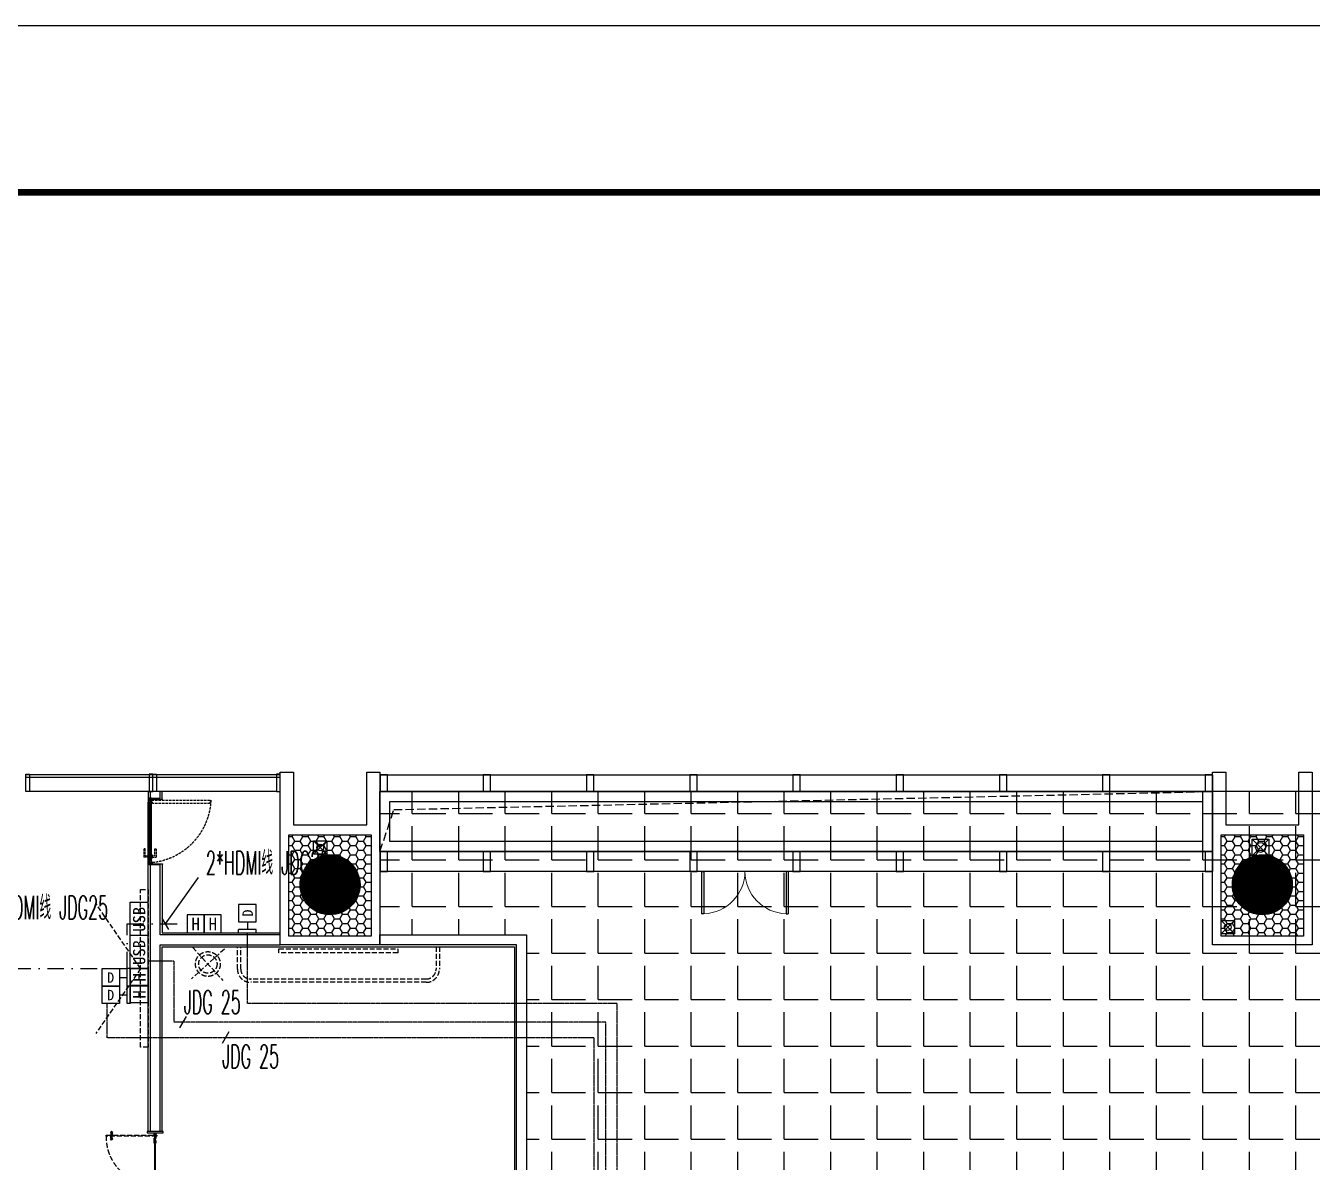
# Model space of a CAD drawing. Extents: x -284868 to 304789, y -137694 to 137894.
# Drawn here: x 265209 to 284529, y 13442 to 30502 of the extents above; entities that cross this region are included whole.
import ezdxf
from ezdxf.enums import TextEntityAlignment as Align

# ---------------------------------------------------------------- set-up
doc = ezdxf.new("R2010")
doc.units = 0
for name, pattern in [('BORDER2', [0.875, 0.25, -0.125, 0.25, -0.125, 0, -0.125]), ('DASH', [0.35, 0.25, -0.1]), ('DASHDOT', [1, 0.5, -0.25, 0, -0.25]), ('DASHED', [0.75, 0.5, -0.25])]:
    doc.linetypes.add(name, pattern=pattern)
doc.layers.get('0').update_dxf_attribs({"linetype": 'CONTINUOUS'})
for name, color, linetype in [('0-墙', 4, 'CONTINUOUS'), ('0-建筑外轮廓', 8, 'CONTINUOUS'), ('0-建筑柱体', 251, 'CONTINUOUS'), ('0-消防栓(给排水)', 9, 'CONTINUOUS'), ('0-窗', 11, 'CONTINUOUS'), ('0-非设计区域', 251, 'CONTINUOUS'), ('EM-SOCKET', 220, 'CONTINUOUS'), ('EM-插座', 240, 'CONTINUOUS'), ('P-完成面', 42, 'CONTINUOUS'), ('P-平面家具', 3, 'CONTINUOUS'), ('P-门扇', 6, 'CONTINUOUS'), ('TEL_TITLE', 7, 'CONTINUOUS'), ('TEXT_照明_回路标注', 41, 'CONTINUOUS'), ('WIRE-网络', 130, 'BORDER2'), ('WIRE-通讯', 4, 'CONTINUOUS')]:
    doc.layers.add(name, color=color, linetype=linetype)
doc.styles.add('20091229Typical Floor GP$0$宋体', font='', dxfattribs={"height": 2.5})
doc.styles.add('HZ_e', font='simplex.shx', dxfattribs={"width": 0.8, "bigfont": 'hztxt.shx'})
doc.styles.add('宋体', font='')
doc.styles.get('20091229Typical Floor GP$0$宋体').set_extended_font_data('SimSun')
doc.styles.get('宋体').set_extended_font_data('SimSun')

# ---------------------------------------------------------------- blocks, each defined once
blk = doc.blocks.new('_YZH')
at = {"const_width": 0.5}
blk.add_lwpolyline([(-0.25, 0, 1), (0.25, 0, 1)], format="xyb", close=True, dxfattribs=at)
at = {"color": 4}
blk.add_circle((0, 0), 0.5, dxfattribs=at)
blk = doc.blocks.new('sgASGHHHH')
at = {"xscale": 900, "yscale": 900, "zscale": 900}
for p in [(-108646, -884824), (-94646, -884824)]:
    blk.add_blockref('_YZH', p, dxfattribs=at)
blk = doc.blocks.new('A$C3B8026B3')
for p, q in [((9985, 54450), (8185, 54450)), ((11895, 54450), (10095, 54450))]:
    blk.add_line(p, q)
for points in [[(8130, 54712), (8185, 54712), (8185, 54450), (8130, 54450)], [(10040, 54712), (9985, 54712), (9985, 54450), (10040, 54450)], [(10040, 54712), (10095, 54712), (10095, 54450), (10040, 54450)], [(11950, 54712), (11895, 54712), (11895, 54450), (11950, 54450)]]:
    blk.add_lwpolyline(points, close=True)
for points in [[(10040, 54700), (8130, 54700)], [(11950, 54700), (10040, 54700)], [(10040, 54662), (8130, 54662)], [(11950, 54662), (10040, 54662)]]:
    blk.add_lwpolyline(points)
blk = doc.blocks.new('A$C770634BF')
at = {"layer": '0-建筑外轮廓'}
h = blk.add_hatch(dxfattribs=at)
h.set_pattern_fill('HONEY', color=251, scale=50)
h.set_pattern_definition([(0, (-82816.545, 746571.914), (119.0625, 68.74075), [79.375, -158.75]), (120, (-82816.545, 746571.914), (-119.062486, 68.7407746), [79.375, -158.75]), (60, (-82816.545, 746571.914), (1.4e-05, 137.4815246), [-158.75, 79.375])])
h.paths.add_polyline_path([(10430, 900), (11670, 900), (11670, -619), (10430, -619)])
h = blk.add_hatch(dxfattribs=at)
h.set_pattern_fill('HONEY', color=251, scale=50)
h.set_pattern_definition([(0, (-68816.545, 746571.914), (119.0625, 68.74075), [79.375, -158.75]), (120, (-68816.545, 746571.914), (-119.062486, 68.7407746), [79.375, -158.75]), (60, (-68816.545, 746571.914), (1.4e-05, 137.4815246), [-158.75, 79.375])])
h.paths.add_polyline_path([(24430, 900), (25670, 900), (25670, -619), (24430, -619)])
at = {"layer": '0-建筑外轮廓', "color": 42}
for points in [[(10300, -750), (10300, 1840), (10500, 1840), (10500, 1050), (11600, 1050), (11600, 1840), (11800, 1840), (11800, -750)], [(24300, -750), (24300, 1840), (24500, 1840), (24500, 1050), (25600, 1050), (25600, 1840), (25800, 1840), (25800, -750)], [(10430, 900), (11670, 900), (11670, -619), (10430, -619)], [(24430, 900), (25670, 900), (25670, -619), (24430, -619)]]:
    blk.add_lwpolyline(points, close=True, dxfattribs=at)
at = {"layer": '0-建筑外轮廓', "color": 251}
for points in [[(10430, -620), (10430, 900), (11670, 900), (11670, -620)], [(24430, -620), (24430, 900), (25670, 900), (25670, -620)]]:
    blk.add_lwpolyline(points, close=True, dxfattribs=at)
blk = doc.blocks.new('dhdhjdlll')
for points in [[(94617, -890022), (94727, -890022), (94727, -889772), (94617, -889772)], [(94617, -891222), (94727, -891222), (94727, -890922), (94617, -890922)]]:
    blk.add_lwpolyline(points, close=True)
blk = doc.blocks.new('tynyc3')
for points in [[(94617, -889772), (107117, -889772), (107117, -890022), (94617, -890022)], [(94617, -890922), (107117, -890922), (107117, -891222), (94617, -891222)]]:
    blk.add_lwpolyline(points, close=True)
for p in [(0, 0), (1550, 0), (3100, 0), (4650, 0), (6200, 0), (7750, 0), (9300, 0), (10850, 0), (12390, 0)]:
    blk.add_blockref('dhdhjdlll', p)
blk = doc.blocks.new('$DorLib2D$00000002')
for p, q in [((-0.5, 0), (-0.5, 0.4875)), ((-0.475, 0.4875), (-0.5, 0.4875)), ((-0.475, 0), (-0.475, 0.4875)), ((0.475, 0), (0.475, 0.4875)), ((0.475, 0.4875), (0.5, 0.4875)), ((0.5, 0), (0.5, 0.4875)), ((-0.5, 0), (-0.475, 0)), ((0.5, 0), (0.475, 0))]:
    blk.add_line(p, q)
at = {"lineweight": 13}
for centre, start, end in [((-0.4875, 0), 0, 88.53072), ((0.4875, 0), 91.46928, 180)]:
    blk.add_arc(centre, 0.4875, start, end, dxfattribs=at)
blk = doc.blocks.new('A$C10332E08')
for p, q in [((250, 0), (0, 250)), ((250, 250), (0, 0))]:
    blk.add_line(p, q)
blk.add_lwpolyline([(0, 250), (250, 250), (250, 0), (0, 0)], close=True)
blk = doc.blocks.new('A$C2AC726D9')
for centre, radius in [((25025, 709), 75), ((10904, 708), 50), ((24530, -489), 50)]:
    blk.add_circle(centre, radius)
at = {"xscale": 0.8, "yscale": 0.8, "zscale": 0.8, "rotation": 270}
for p in [(10804, 808), (24430, -389)]:
    blk.add_blockref('A$C10332E08', p, dxfattribs=at)
at = {"rotation": 270}
blk.add_blockref('A$C10332E08', (24900, 834), dxfattribs=at)
blk = doc.blocks.new('A$C7B347943')
at = {"layer": 'P-门扇', "color": 251, "linetype": 'DASH', "ltscale": 300}
for p, q in [((-10, 0), (10, 0)), ((0, -10), (0, 10))]:
    blk.add_line(p, q, dxfattribs=at)
blk.add_lwpolyline([(114, -12), (114, 12), (-30, 12), (-30, -12)], close=True, dxfattribs=at)
at = {"layer": 'P-门扇', "color": 6, "linetype": 'DASH', "ltscale": 300}
blk.add_circle((0, 0), 6, dxfattribs=at)
blk = doc.blocks.new('A$C21f4e1ae')
at = {"layer": 'P-门扇', "color": 251, "linetype": 'DASH', "ltscale": 300}
for p, q in [((-775, 1), (-775, -34)), ((-755, 1), (-755, -34)), ((-775, -81), (-775, -46)), ((-755, -81), (-755, -46)), ((-775, -1469), (-775, -1504)), ((-775, -1551), (-775, -1516)), ((-755, -1469), (-755, -1504)), ((-755, -1551), (-755, -1516))]:
    blk.add_line(p, q, dxfattribs=at)
at = {"layer": 'P-门扇', "color": 8}
for p, q in [((-120, -10), (-120, -773)), ((-110, -10), (-110, -773)), ((-120, -1540), (-120, -778)), ((-110, -1540), (-110, -778))]:
    blk.add_line(p, q, dxfattribs=at)
at = {"layer": 'P-门扇', "color": 251}
for p, q in [((-156, -680), (-121, -680)), ((-156, -700), (-121, -700)), ((-74, -680), (-109, -680)), ((-74, -700), (-109, -700)), ((-156, -850), (-121, -850)), ((-156, -870), (-121, -870)), ((-74, -850), (-109, -850)), ((-74, -870), (-109, -870))]:
    blk.add_line(p, q, dxfattribs=at)
at = {"layer": 'P-门扇', "color": 251, "linetype": 'DASH', "ltscale": 300}
for points in [[(-748, 8), (-765, 26), (-783, 8), (-765, -9)], [(-752, 8), (-765, 22), (-779, 8), (-765, -5)], [(-847, -35), (-846, -34), (-86, -34), (-85, -35), (-85, -45), (-86, -46), (-846, -46), (-847, -45)], [(-748, -89), (-765, -106), (-783, -89), (-765, -71)], [(-752, -89), (-765, -102), (-779, -89), (-765, -75)], [(-847, -1515), (-846, -1516), (-86, -1516), (-85, -1515), (-85, -1505), (-86, -1504), (-846, -1504), (-847, -1505)], [(-748, -1461), (-765, -1444), (-783, -1461), (-765, -1479)], [(-748, -1558), (-765, -1576), (-783, -1558), (-765, -1541)], [(-752, -1461), (-765, -1448), (-779, -1461), (-765, -1475)], [(-752, -1558), (-765, -1572), (-779, -1558), (-765, -1545)]]:
    blk.add_lwpolyline(points, close=True, dxfattribs=at)
at = {"layer": 'P-门扇'}
for points in [[(-110, -773), (-109, -772), (-109, -11), (-110, -10), (-120, -10), (-121, -11), (-121, -772), (-120, -773)], [(-110, -778), (-109, -779), (-109, -1539), (-110, -1540), (-120, -1540), (-121, -1539), (-121, -779), (-120, -778)]]:
    blk.add_lwpolyline(points, close=True, dxfattribs=at)
at = {"layer": 'P-门扇', "color": 251}
for points in [[(-164, -673), (-181, -690), (-164, -708), (-146, -690)], [(-164, -677), (-177, -690), (-164, -704), (-150, -690)], [(-66, -673), (-49, -690), (-66, -708), (-84, -690)], [(-66, -677), (-53, -690), (-66, -704), (-80, -690)], [(-164, -877), (-181, -860), (-164, -842), (-146, -860)], [(-164, -873), (-177, -860), (-164, -846), (-150, -860)], [(-66, -877), (-49, -860), (-66, -842), (-84, -860)], [(-66, -873), (-53, -860), (-66, -846), (-80, -860)]]:
    blk.add_lwpolyline(points, close=True, dxfattribs=at)
at = {"layer": 'P-门扇', "color": 251, "linetype": 'DASH', "ltscale": 300}
for centre, start, end in [((-134, -59), 178.681, 271.319), ((-134, -1491), 88.681, 181.319)]:
    blk.add_arc(centre, 714, start, end, dxfattribs=at)
at = {"layer": 'P-门扇', "extrusion": (0, 0, -1), "zscale": -1, "rotation": 270}
blk.add_blockref('A$C7B347943', (115, -40), dxfattribs=at)
at = {"layer": 'P-门扇', "rotation": 90.00000000000003}
blk.add_blockref('A$C7B347943', (-115, -1510), dxfattribs=at)
blk = doc.blocks.new('FZ03')
at = {"color": 8}
for p, q in [((-4, 1), (-4, 3)), ((-4, 3), (0, 3)), ((0, 0), (-4, 1)), ((-3, 7), (3, 7)), ((0, 7), (-3, 5)), ((-3, 3), (-3, 7)), ((0, 5), (-3, 4)), ((0, 7), (3, 5)), ((0, 7), (0, 3)), ((0, 5), (3, 4)), ((0, 3), (4, 3)), ((4, 1), (0, 0)), ((3, 3), (3, 7)), ((4, 3), (4, 1))]:
    blk.add_line(p, q, dxfattribs=at)
blk = doc.blocks.new('A$C79893AB6')
at = {"color": 8, "linetype": 'DASHED', "ltscale": 5}
for points in [[(10, 20), (0, 20), (0, 5), (10, 5)], [(10, 0), (12, 0), (12, 25), (10, 25)], [(13, 0), (15, 0), (15, 25), (13, 25)], [(15, 20), (25, 20), (25, 5), (15, 5)]]:
    blk.add_lwpolyline(points, close=True, dxfattribs=at)
for points in [[(5, 20), (5, 5)], [(12, 18), (13, 18)], [(12, 16), (13, 16)], [(12, 14), (13, 14)], [(12, 10), (13, 10)], [(12, 8), (13, 8)], [(12, 6), (13, 6)], [(20, 20), (20, 5)]]:
    blk.add_lwpolyline(points, dxfattribs=at)
blk = doc.blocks.new('A$C11DE782A')
at = {"color": 8, "linetype": 'DASHED', "ltscale": 30}
for points in [[(825, 63), (721, 63), (721, 82), (844, 82)], [(861, 20), (861, 15), (809, 15), (809, 20)], [(825, 63), (825, 22), (844, 22), (844, 82)], [(825, -83), (721, -83), (721, -102), (844, -102)], [(861, -40), (861, -35), (809, -35), (809, -40)], [(825, -83), (825, -42), (844, -42), (844, -102)]]:
    blk.add_lwpolyline(points, dxfattribs=at)
for points in [[(809, 20, -0.414214), (810, 22), (860, 22, -0.414214), (861, 20)], [(809, -40, 0.414214), (810, -42), (860, -42, 0.414214), (861, -40)]]:
    blk.add_lwpolyline(points, format="xyb", dxfattribs=at)
at = {"layer": 'P-门扇'}
for p, q in [((900, 15), (20, 15)), ((900, -35), (20, -35))]:
    blk.add_line(p, q, dxfattribs=at)
at = {"layer": 'P-门扇', "color": 251}
for p, q in [((915, 12), (20, 12)), ((900, 0), (20, 0)), ((900, -20), (20, -20)), ((930, -32), (20, -32))]:
    blk.add_line(p, q, dxfattribs=at)
at = {"layer": 'P-门扇'}
blk.add_lwpolyline([(5, 15), (20, 15), (20, -35), (-10, -35), (-10, -3), (5, -3)], close=True, dxfattribs=at)
at = {"layer": 'P-门扇', "color": 251}
for points in [[(60, -20), (60, 0), (20, 0), (20, -20)], [(480, -20), (480, 0), (440, 0), (440, -20)], [(900, -20), (900, 0), (860, 0), (860, -20)]]:
    blk.add_lwpolyline(points, close=True, dxfattribs=at)
for points in [[(60, -20), (20, 0)], [(20, -20), (60, 0)], [(480, -20), (440, 0)], [(440, -20), (480, 0)], [(900, -20), (860, 0)], [(860, -20), (900, 0)]]:
    blk.add_lwpolyline(points, dxfattribs=at)
at = {"layer": 'P-门扇'}
for points in [[(900, -35), (900, -35), (930, -35), (930, -3), (915, -3), (915, 15), (900, 15)], [(900, 12), (900, -32)]]:
    blk.add_lwpolyline(points, dxfattribs=at)
at = {"layer": 'P-门扇', "color": 251, "linetype": 'DASH', "ltscale": 150}
blk.add_lwpolyline([(40, -50), (22, -50), (22, -35), (-10, -35), (-10, -925), (22, -925), (22, -910), (40, -910), (40, -50)], dxfattribs=at)
blk.add_lwpolyline([(930, -35, -0.374184), (-10, -925, 3.831979)], format="xyb", dxfattribs=at)
at = {"xscale": -0.7194583547756841, "yscale": 0.7194583547756841, "zscale": 0.7194583547756841}
for p in [(-5, -2), (925, -2)]:
    blk.add_blockref('FZ03', p, dxfattribs=at)
blk.add_blockref('A$C79893AB6', (-25, -35))
blk = doc.blocks.new('FDHFGJ')
at = {"ltscale": 0.1}
for p, q in [((-1.07, 0.87), (-2.8, 0.87)), ((-2.8, 0.87), (-2.8, -0.87)), ((-1.07, 0), (-1.07, 0.87)), ((-0.31, 0.87), (-0.31, 0)), ((0, 0.87), (-0.31, 0.87)), ((0, -0.87), (0, 0.87)), ((-2.8, -0.87), (-1.07, -0.87)), ((-1.07, -0.87), (-1.07, 0)), ((-1.07, 0), (-0.31, 0)), ((-0.31, 0), (-0.31, -0.87)), ((0, -0.87), (-0.31, -0.87))]:
    blk.add_line(p, q, dxfattribs=at)
at = {"ltscale": 0.1, "style": '20091229Typical Floor GP$0$宋体', "text_generation_flag": 4}
blk.add_attdef('TV', text='', height=1.04, rotation=180, dxfattribs=at).set_placement((-1.95, 0.03), align=Align.MIDDLE)
blk = doc.blocks.new('A$Cddcb813a')
at = {"ltscale": 5}
blk.add_lwpolyline([(-257, 270), (257, 270), (257, 0), (-257, 0)], close=True, dxfattribs=at)
at = {"style": '宋体'}
blk.add_text('USB', height=188.2, dxfattribs=at).set_placement((-200, 39))
blk = doc.blocks.new('A$C956b5be6')
at = {"ltscale": 5}
blk.add_lwpolyline([(-128, 270), (128, 270), (128, 0), (-128, 0)], close=True, dxfattribs=at)
at = {"style": '宋体'}
blk.add_text('H', height=188, dxfattribs=at).set_placement((-67, 39))

msp = doc.modelspace()

# ---------------------------------------------------------------- hatches: boundary and pattern name
at = {"layer": '0-非设计区域', "ltscale": 3}
h = msp.add_hatch(dxfattribs=at)
h.set_pattern_fill('ANGLE', color=256, scale=100)
h.set_pattern_definition([(0, (-155771.8, 452446.1), (0, 698.5), [508, -190.5]), (90, (-155771.8, 452446.1), (-698.5, 4e-14), [508, -190.5])])
h.paths.add_polyline_path([(270529, 19008), (270529, 16857), (272729, 16857), (272729, 6107), (284279, 6107), (284279, -11493), (286079, -11493), (286079, -1140), (295530, -1140), (295530, 19008)])

# ---------------------------------------------------------------- linework, layer by layer
at = {"layer": '0-墙', "ltscale": 3}
msp.add_lwpolyline([(267079, 18908), (267229, 18908), (267229, 19008), (267079, 19008)], close=True, dxfattribs=at)
for points in [[(267229, 16857), (267229, 17908), (267079, 17908), (267079, 13907), (267229, 13907), (267229, 16707), (269029, 16707), (269029, 16857), (267229, 16857)], [(270529, 16857), (272729, 16857), (272729, 8107), (272579, 8107), (272579, 16707), (270529, 16707), (270529, 16857)]]:
    msp.add_lwpolyline(points, dxfattribs=at)
at = {"layer": '0-窗', "color": 6, "linetype": 'DASH', "ltscale": 500}
msp.add_lwpolyline([(270529, 18107), (270738, 18735), (283029, 19007)], dxfattribs=at)
at = {"layer": '0-窗'}
for points in [[(270529, 19007), (283029, 19007), (283029, 18107), (270529, 18107)], [(282879, 18257), (270679, 18257), (270679, 18857), (282879, 18857)]]:
    msp.add_lwpolyline(points, close=True, dxfattribs=at)
at = {"layer": '0-非设计区域', "ltscale": 3}
msp.add_lwpolyline([(270529, 19008), (270529, 16857), (272729, 16857), (272729, 6107), (284279, 6107), (284279, -11493), (286079, -11493), (286079, -1140), (295530, -1140), (295530, 19008)], close=True, dxfattribs=at)
at = {"layer": 'P-完成面'}
for points in [[(267049, 19008), (267049, 18868), (267064, 18868), (267064, 18883)], [(267099, 18893), (267264, 18893), (267264, 18898), (267259, 18898), (267259, 19008)], [(267049, 13902), (267049, 17948), (267064, 17948), (267064, 17933)], [(267099, 17923), (267264, 17923), (267264, 17918), (267259, 17918), (267259, 16887), (269029, 16887)], [(267259, 13902), (267259, 16677), (272549, 16677), (272549, 12237), (271829, 12237)]]:
    msp.add_lwpolyline(points, dxfattribs=at)
for points in [[(267099, 18883), (267099, 18908), (267061, 18908), (267061, 18883)], [(267099, 17933), (267099, 17908), (267061, 17908), (267061, 17933)], [(267034, 13902), (267034, 13882), (267274, 13882), (267274, 13902)]]:
    msp.add_lwpolyline(points, close=True, dxfattribs=at)
at = {"layer": 'P-平面家具', "color": 251, "linetype": 'DASH', "ltscale": 300}
for p, q in [((268192, 16642), (267696, 16194)), ((267720, 16666), (268168, 16170))]:
    msp.add_line(p, q, dxfattribs=at)
at = {"layer": 'P-平面家具', "linetype": 'DASH', "ltscale": 300}
for points in [[(266934, 17535), (267049, 17535), (267049, 15169), (266934, 15169)], [(269009, 16647), (270799, 16647), (270799, 16587), (269009, 16587)]]:
    msp.add_lwpolyline(points, close=True, dxfattribs=at)
at = {"layer": 'P-平面家具', "color": 251, "linetype": 'DASH', "ltscale": 300}
for points in [[(266934, 16349), (266262, 17327)], [(266934, 16349), (266262, 15376)]]:
    msp.add_lwpolyline(points, dxfattribs=at)
at = {"layer": 'P-平面家具', "linetype": 'DASH', "ltscale": 300}
msp.add_lwpolyline([(268387, 16677), (271422, 16677), (271422, 16343, -0.414214), (271222, 16143), (268587, 16143, -0.414214), (268387, 16343)], format="xyb", close=True, dxfattribs=at)
at = {"layer": 'P-平面家具', "color": 251, "linetype": 'DASH', "ltscale": 300}
msp.add_lwpolyline([(268437, 16677), (271372, 16677), (271372, 16343, -0.414214), (271222, 16193), (268587, 16193, -0.414214), (268437, 16343)], format="xyb", close=True, dxfattribs=at)
at = {"layer": 'P-平面家具', "linetype": 'DASH', "ltscale": 300}
msp.add_circle((267944, 16418), 186, dxfattribs=at)
at = {"layer": 'P-平面家具', "color": 251, "linetype": 'DASH', "ltscale": 300}
msp.add_circle((267944, 16418), 138, dxfattribs=at)
at = {"layer": 'TEL_TITLE'}
msp.add_lwpolyline([(245389, -53598), (304789, -53598), (304789, 30502), (245389, 30502)], close=True, dxfattribs=at)
at = {"layer": 'TEL_TITLE', "const_width": 100}
msp.add_lwpolyline([(246389, -52598), (303789, -52598), (303789, 28002), (246389, 28002)], close=True, dxfattribs=at)
at = {"layer": 'TEXT_照明_回路标注'}
for p, q in [((267308, 17022), (267806, 17718)), ((267357, 16936), (267259, 17108)), ((267617, 15631), (267517, 15460)), ((268259, 15398), (268159, 15226))]:
    msp.add_line(p, q, dxfattribs=at)
at = {"layer": 'WIRE-网络'}
for points in [[(274090, 8690), (274090, 15825), (268537, 15825), (268537, 16887)], [(273919, 8690), (273919, 15546), (267436, 15546), (267436, 16459), (267041, 16459)], [(273747, 8690), (273747, 15312), (266432, 15312), (266432, 15825)]]:
    msp.add_lwpolyline(points, dxfattribs=at)
at = {"layer": 'WIRE-通讯', "color": 2, "linetype": 'DASHDOT', "ltscale": 500}
for points in [[(266732, 16349), (266732, 17022), (267631, 17022)], [(262033, 16353), (266732, 16353)]]:
    msp.add_lwpolyline(points, dxfattribs=at)

# ---------------------------------------------------------------- block references
at = {"color": 0}
msp.add_blockref('A$C770634BF', (258729, 17457), dxfattribs=at)
at = {"layer": '0-建筑柱体'}
msp.add_blockref('sgASGHHHH', (378425, 902431), dxfattribs=at)
at = {"layer": '0-消防栓(给排水)', "color": 0}
msp.add_blockref('A$C2AC726D9', (258729, 17460), dxfattribs=at)
at = {"layer": '0-窗'}
for name, p in [('A$C3B8026B3', (257079, -35443)), ('tynyc3', (175913, 909029))]:
    msp.add_blockref(name, p, dxfattribs=at)
at = {"layer": 'EM-插座', "ltscale": 5, "xscale": 0.9715748846581487, "yscale": 0.9715748846581487, "zscale": 0.9715748846581487, "rotation": 90}
for p in [(267041, 17097), (267041, 16599)]:
    msp.add_blockref('A$Cddcb813a', p, dxfattribs=at)
at = {"layer": 'EM-插座', "ltscale": 5}
ref = msp.add_blockref('FDHFGJ', (268537, 16887), dxfattribs=dict(at, xscale=151.2003926617508, yscale=151.2003926617508, zscale=151.2003926617508, rotation=270))
ref.add_attrib('TV', 'D', dxfattribs={"layer": 'EM-SOCKET', "ltscale": 0.1, "height": 157, "rotation": 270, "style": '20091229Typical Floor GP$0$宋体', "text_generation_flag": 6}).set_placement((268542, 17182), align=Align.MIDDLE)
at = {"layer": 'EM-插座', "ltscale": 5, "xscale": -1}
for p in [(267759, 16887), (268016, 16887)]:
    msp.add_blockref('A$C956b5be6', p, dxfattribs=at)
at = {"layer": 'EM-插座', "ltscale": 5}
ref = msp.add_blockref('FDHFGJ', (266779, 16218), dxfattribs=dict(at, xscale=-151.2003926617508, yscale=151.2003926617508, zscale=151.2003926617508, rotation=180))
ref.add_attrib('TV', 'D', dxfattribs={"layer": 'EM-SOCKET', "ltscale": 0.1, "height": 157, "rotation": 180, "style": '20091229Typical Floor GP$0$宋体', "text_generation_flag": 6}).set_placement((266484, 16214), align=Align.MIDDLE)
at = {"layer": 'EM-插座', "ltscale": 5, "rotation": 90}
for p in [(267049, 16221), (267049, 15964)]:
    msp.add_blockref('A$C956b5be6', p, dxfattribs=at)
at = {"layer": 'EM-插座', "ltscale": 5}
ref = msp.add_blockref('FDHFGJ', (266779, 15956), dxfattribs=dict(at, xscale=-151.2003926617508, yscale=151.2003926617508, zscale=151.2003926617508, rotation=180))
ref.add_attrib('TV', 'D', dxfattribs={"layer": 'EM-SOCKET', "ltscale": 0.1, "height": 157, "rotation": 180, "style": '20091229Typical Floor GP$0$宋体', "text_generation_flag": 6}).set_placement((266484, 15952), align=Align.MIDDLE)
at = {"layer": 'P-门扇', "xscale": -1, "rotation": 90}
msp.add_blockref('A$C11DE782A', (267064, 18868), dxfattribs=at)
at = {"layer": 'P-门扇', "xscale": 1300, "yscale": -1300, "zscale": 100}
msp.add_blockref('$DorLib2D$00000002', (276009, 17807), dxfattribs=at)
at = {"layer": 'P-门扇', "color": 1, "ltscale": 3}
msp.add_blockref('A$C21f4e1ae', (267264, 13882), dxfattribs=at)

# ---------------------------------------------------------------- texts
at = {"layer": 'TEXT_照明_回路标注', "style": 'HZ_e', "width": 0.5}
for s, p in [('2*HDMI线 JDG25', (267916, 17761, 0)), ('2*HDMI线 JDG25', (264583, 17091, 0)), ('JDG 25', (267583, 15670, 0)), ('JDG 25', (268159, 14856, 0))]:
    msp.add_text(s, height=350, dxfattribs=at).set_placement(p)

doc.saveas('drawing.dxf')
